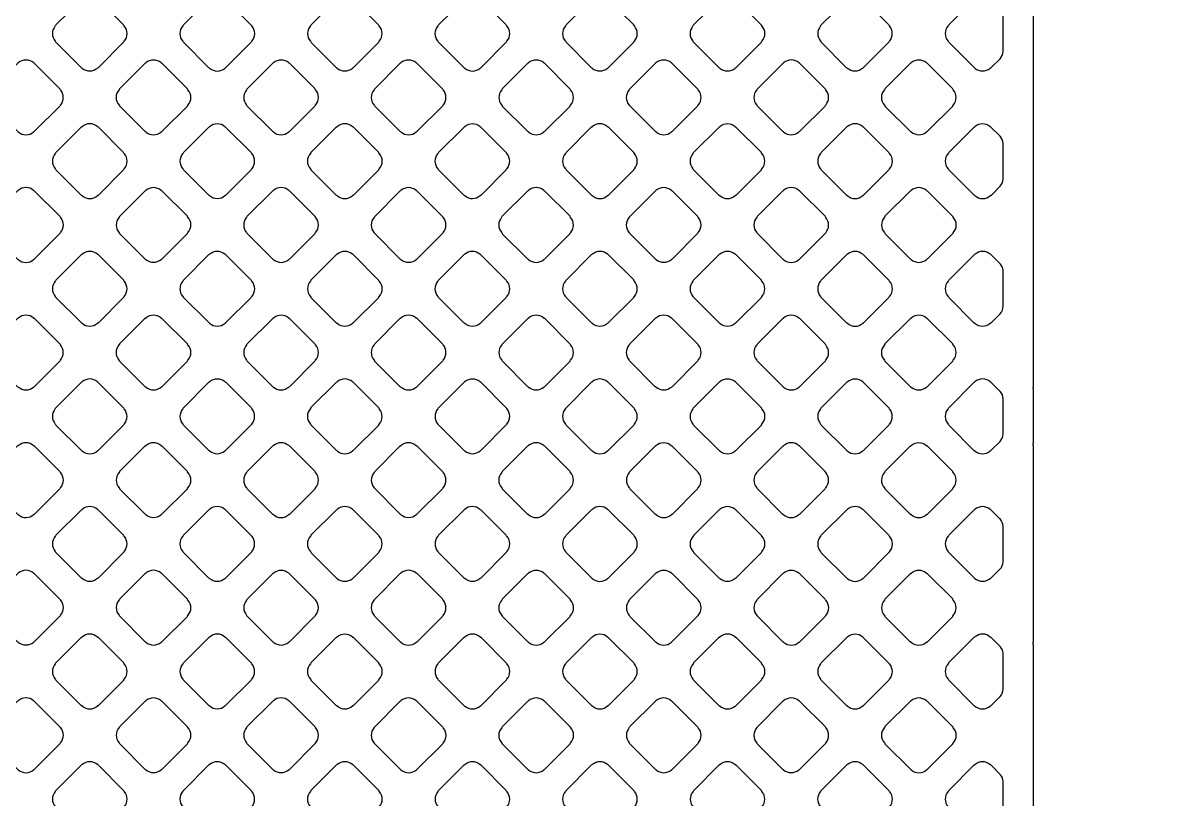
# Model space of a CAD drawing. Header units: millimetres. Extents: x 3440 to 3572, y 2 to 96.
# Drawn here: x 3539.65 to 3541.586, y 53.185 to 54.496 of the extents above; entities that cross this region are included whole.
import ezdxf

# ---------------------------------------------------------------- set-up
doc = ezdxf.new("R2010")
doc.units = ezdxf.units.MM
doc.header["$LTSCALE"] = 23.1
doc.layers.add('gbr-dxf', color=7, linetype='CONTINUOUS')
doc.layers.add('gbr-outline-dxf', color=2, linetype='CONTINUOUS')

msp = doc.modelspace()

# ---------------------------------------------------------------- linework, layer by layer
at = {"layer": 'gbr-dxf'}
for p, q in [((3541.3569, 54.5237), (3541.3569, 53.8797)), ((3541.3569, 53.8775), (3541.3569, 53.7852)), ((3541.3569, 53.782), (3541.3569, 53.4534)), ((3541.3569, 53.4534), (3541.3569, 53.4495)), ((3541.3569, 53.4456), (3541.3569, 53.0185))]:
    msp.add_line(p, q, dxfattribs=at)
at = {"layer": 'gbr-dxf', "linetype": 'Continuous'}
for points in [[(3539.7043, 54.4648, -0.096031), (3539.7053, 54.4631), (3539.748, 54.4205, -0.091416), (3539.7495, 54.4195, 0.379163), (3539.7754, 54.4196, -0.096625), (3539.7771, 54.4205), (3539.8196, 54.4631, -0.096332), (3539.8206, 54.4647, 0.37981), (3539.8206, 54.4907, -0.10047), (3539.8196, 54.4924), (3539.777, 54.535, -0.088202), (3539.7756, 54.5359, 0.379762), (3539.7496, 54.5359, -0.096225), (3539.7479, 54.5349), (3539.7053, 54.4923, -0.096527), (3539.7043, 54.4907, 0.378885)], [(3539.9198, 54.4647, -0.092348), (3539.9207, 54.4632), (3539.9633, 54.4206, -0.104311), (3539.9651, 54.4195, 0.37981), (3539.9911, 54.4195, -0.096625), (3539.9927, 54.4205), (3540.0353, 54.4631, -0.096111), (3540.0362, 54.4647, 0.379511), (3540.0363, 54.4907, -0.088014), (3540.0353, 54.4922), (3539.9925, 54.535, -0.09229), (3539.9909, 54.536, 0.379206), (3539.965, 54.5359, -0.096458), (3539.9633, 54.5349), (3539.9207, 54.4924, -0.096627), (3539.9198, 54.4907, 0.379731)], [(3540.1354, 54.4647, -0.103545), (3540.1364, 54.4629), (3540.1788, 54.4205, -0.099246), (3540.1805, 54.4195, 0.378608), (3540.2064, 54.4195, -0.095866), (3540.2081, 54.4205), (3540.2507, 54.4631, -0.096227), (3540.2517, 54.4648, 0.378952), (3540.2517, 54.4907, -0.107677), (3540.2506, 54.4926), (3540.2082, 54.535, -0.096527), (3540.2066, 54.5359, 0.37947), (3540.1806, 54.5359, -0.096458), (3540.179, 54.5349), (3540.1364, 54.4923, -0.096627), (3540.1354, 54.4907, 0.379523)], [(3540.3508, 54.4647, -0.083317), (3540.3517, 54.4633), (3540.3945, 54.4205, -0.096627), (3540.3961, 54.4195, 0.37981), (3540.4221, 54.4195, -0.096625), (3540.4238, 54.4205), (3540.4663, 54.463, -0.096111), (3540.4673, 54.4647, 0.379511), (3540.4673, 54.4906, -0.096475), (3540.4663, 54.4923), (3540.4237, 54.5349, -0.100647), (3540.4219, 54.5359, 0.379206), (3540.396, 54.5359, -0.096458), (3540.3944, 54.5349), (3540.3518, 54.4924, -0.096627), (3540.3508, 54.4907, 0.379731)], [(3540.5664, 54.4647, -0.096157), (3540.5674, 54.4631), (3540.61, 54.4204, -0.091025), (3540.6115, 54.4195, 0.379169), (3540.6375, 54.4195, -0.096625), (3540.6391, 54.4205), (3540.6817, 54.4631, -0.096332), (3540.6827, 54.4647, 0.37981), (3540.6827, 54.4907, -0.100902), (3540.6817, 54.4924), (3540.6391, 54.535, -0.088334), (3540.6376, 54.5359, 0.379731), (3540.6117, 54.5359, -0.096458), (3540.61, 54.5349), (3540.5674, 54.4923, -0.096857), (3540.5664, 54.4907, 0.379523)], [(3540.7818, 54.4647, -0.091954), (3540.7828, 54.4632), (3540.8254, 54.4206, -0.104264), (3540.8272, 54.4195, 0.379451), (3540.8531, 54.4195, -0.096117), (3540.8548, 54.4205), (3540.8974, 54.4632, -0.095796), (3540.8984, 54.4648, 0.378779), (3540.8984, 54.4907, -0.087715), (3540.8975, 54.4922), (3540.8547, 54.5351, -0.092398), (3540.8531, 54.536, 0.37947), (3540.8271, 54.536, -0.096723), (3540.8255, 54.535), (3540.7828, 54.4924, -0.096857), (3540.7818, 54.4907, 0.379731)], [(3540.9975, 54.4907, 0.379249), (3540.9975, 54.4648, -0.104392), (3540.9986, 54.463), (3541.0409, 54.4206, -0.100151), (3541.0426, 54.4196, 0.379308), (3541.0686, 54.4196, -0.09601), (3541.0702, 54.4206), (3541.1128, 54.4631, -0.095916), (3541.1137, 54.4648, 0.379422), (3541.1137, 54.4907, -0.108153), (3541.1127, 54.4926), (3541.0703, 54.5349, -0.096111), (3541.0687, 54.5359, 0.3795), (3541.0427, 54.5359, -0.096969), (3541.0411, 54.535), (3540.9985, 54.4924, -0.096509)], [(3541.2129, 54.4648, -0.096117), (3541.2139, 54.4632), (3541.2567, 54.4204, -0.091578), (3541.2582, 54.4195, 0.378934), (3541.2841, 54.4195, -0.096157), (3541.2858, 54.4205), (3541.3007, 54.4354, 0.169546), (3541.306, 54.4475), (3541.306, 54.5077, 0.174029), (3541.3007, 54.5201, -0.041202), (3541.3005, 54.5203), (3541.2859, 54.535, -0.103973), (3541.2841, 54.536, 0.379605), (3541.2581, 54.536, -0.096458), (3541.2565, 54.535), (3541.2139, 54.4924, -0.096627), (3541.213, 54.4908, 0.3795)], [(3539.5966, 54.357, -0.092029), (3539.5975, 54.3554), (3539.6403, 54.3127, -0.087645), (3539.6417, 54.3118, 0.378867), (3539.6677, 54.3118, -0.09601), (3539.6693, 54.3128), (3539.7119, 54.3554, -0.095997), (3539.7129, 54.357, 0.378309), (3539.7129, 54.3829, -0.103969), (3539.7119, 54.3847), (3539.6693, 54.4273, -0.091631), (3539.6678, 54.4282, 0.379211), (3539.6418, 54.4282, -0.096458), (3539.6402, 54.4272), (3539.5976, 54.3846, -0.096857), (3539.5966, 54.3829, 0.3795)], [(3539.812, 54.357, -0.087274), (3539.8129, 54.3555), (3539.8557, 54.3128, -0.099246), (3539.8574, 54.3118, 0.379169), (3539.8833, 54.3118, -0.096625), (3539.885, 54.3128), (3539.9275, 54.3553, -0.096111), (3539.9285, 54.357, 0.37981), (3539.9285, 54.3829, -0.092418), (3539.9275, 54.3845), (3539.8849, 54.4272, -0.096857), (3539.8832, 54.4282, 0.379731), (3539.8572, 54.4282, -0.096458), (3539.8556, 54.4272), (3539.813, 54.3846, -0.096627), (3539.812, 54.383, 0.379523)], [(3540.0276, 54.3829, 0.37947), (3540.0276, 54.3569, -0.096625), (3540.0286, 54.3553), (3540.0712, 54.3127, -0.092233), (3540.0727, 54.3118, 0.37975), (3540.0987, 54.3118, -0.096265), (3540.1003, 54.3127), (3540.143, 54.3554, -0.096092), (3540.144, 54.3571, 0.378825), (3540.144, 54.383, -0.083622), (3540.1431, 54.3844), (3540.1003, 54.4272, -0.088007), (3540.0988, 54.4282, 0.378645), (3540.0728, 54.4282, -0.09601), (3540.0712, 54.4272), (3540.0286, 54.3845, -0.096328)], [(3540.243, 54.357, -0.095506), (3540.244, 54.3553), (3540.2865, 54.3128, -0.106754), (3540.2884, 54.3117, 0.379169), (3540.3143, 54.3118, -0.095956), (3540.316, 54.3127), (3540.3586, 54.3553, -0.096111), (3540.3595, 54.357, 0.37981), (3540.3595, 54.3829, -0.100399), (3540.3585, 54.3847), (3540.316, 54.4271, -0.104691), (3540.3142, 54.4282, 0.379731), (3540.2883, 54.4282, -0.096723), (3540.2866, 54.4272), (3540.244, 54.3846, -0.096627), (3540.243, 54.3829, 0.379523)], [(3540.4587, 54.3829, 0.37947), (3540.4587, 54.357, -0.092348), (3540.4596, 54.3554), (3540.5023, 54.3127, -0.088202), (3540.5038, 54.3118, 0.379451), (3540.5297, 54.3118, -0.09601), (3540.5314, 54.3128), (3540.574, 54.3553, -0.095895), (3540.5749, 54.357, 0.378934), (3540.5749, 54.3829, -0.104464), (3540.5739, 54.3847), (3540.5314, 54.4272, -0.09269), (3540.5298, 54.4282, 0.378645), (3540.5039, 54.4282, -0.095862), (3540.5023, 54.4272), (3540.4596, 54.3846, -0.096423)], [(3540.674, 54.3829, 0.378406), (3540.674, 54.357, -0.087131), (3540.6749, 54.3555), (3540.7177, 54.3127, -0.099645), (3540.7194, 54.3117, 0.37857), (3540.7453, 54.3117, -0.09601), (3540.747, 54.3127), (3540.7896, 54.3553, -0.096227), (3540.7906, 54.357, 0.379422), (3540.7906, 54.3829, -0.09253), (3540.7896, 54.3845), (3540.7469, 54.4272, -0.096627), (3540.7453, 54.4282, 0.379471), (3540.7193, 54.4282, -0.095968), (3540.7177, 54.4272), (3540.675, 54.3845, -0.096301)], [(3540.8897, 54.3829, 0.37947), (3540.8897, 54.357, -0.099964), (3540.8907, 54.3552), (3540.9332, 54.3128, -0.096332), (3540.9348, 54.3118, 0.379451), (3540.9608, 54.3118, -0.096117), (3540.9624, 54.3128), (3541.0051, 54.3554, -0.095895), (3541.0061, 54.3571, 0.379201), (3541.006, 54.383, -0.096625), (3541.0051, 54.3847), (3540.9624, 54.4273, -0.083651), (3540.961, 54.4282, 0.379357), (3540.935, 54.4283, -0.096507), (3540.9334, 54.4273), (3540.8907, 54.3846, -0.096527)], [(3541.1052, 54.383, 0.379249), (3541.1052, 54.357, -0.096625), (3541.1062, 54.3554), (3541.1487, 54.3129, -0.107961), (3541.1505, 54.3119, 0.379308), (3541.1765, 54.3118, -0.09601), (3541.1781, 54.3128), (3541.2206, 54.3553, -0.095916), (3541.2216, 54.357, 0.379422), (3541.2216, 54.3829, -0.10047), (3541.2206, 54.3847), (3541.1781, 54.4271, -0.104311), (3541.1763, 54.4282, 0.3795), (3541.1504, 54.4282, -0.096614), (3541.1487, 54.4272), (3541.1061, 54.3846, -0.096195)], [(3539.7043, 54.2752, 0.379249), (3539.7043, 54.2493, -0.092139), (3539.7052, 54.2477), (3539.7481, 54.2049, -0.087638), (3539.7495, 54.204, 0.379423), (3539.7755, 54.204, -0.095866), (3539.7771, 54.2049), (3539.8197, 54.2476, -0.096099), (3539.8207, 54.2492, 0.378309), (3539.8207, 54.2751, -0.10407), (3539.8197, 54.2769), (3539.777, 54.3196, -0.091631), (3539.7755, 54.3205, 0.378901), (3539.7495, 54.3205, -0.096614), (3539.7479, 54.3195), (3539.7052, 54.2769, -0.096195)], [(3539.9198, 54.2751, 0.378406), (3539.9198, 54.2492, -0.087224), (3539.9207, 54.2477), (3539.9634, 54.2051, -0.099605), (3539.9651, 54.2041, 0.378841), (3539.991, 54.2041, -0.096117), (3539.9926, 54.205), (3540.0352, 54.2477, -0.095895), (3540.0362, 54.2493, 0.379201), (3540.0362, 54.2752, -0.092348), (3540.0352, 54.2768), (3539.9927, 54.3194, -0.096111), (3539.991, 54.3204, 0.379471), (3539.9651, 54.3204, -0.09601), (3539.9634, 54.3194), (3539.9208, 54.2767, -0.096099)], [(3540.1353, 54.2493, -0.10047), (3540.1363, 54.2475), (3540.1789, 54.205, -0.096332), (3540.1806, 54.204, 0.37981), (3540.2065, 54.204, -0.096625), (3540.2082, 54.205), (3540.2507, 54.2475, -0.096332), (3540.2517, 54.2491, 0.379511), (3540.2517, 54.2751, -0.096117), (3540.2507, 54.2767), (3540.2079, 54.3196, -0.083081), (3540.2065, 54.3205, 0.379206), (3540.1805, 54.3204, -0.096458), (3540.1789, 54.3195), (3540.1363, 54.2769, -0.096627), (3540.1353, 54.2752, 0.379731)], [(3540.3508, 54.2491, -0.096157), (3540.3518, 54.2475), (3540.3942, 54.2051, -0.107166), (3540.3961, 54.204, 0.379169), (3540.422, 54.2041, -0.096625), (3540.4237, 54.205), (3540.4662, 54.2476, -0.096332), (3540.4672, 54.2493, 0.37981), (3540.4672, 54.2752, -0.10047), (3540.4662, 54.277), (3540.4239, 54.3193, -0.10399), (3540.4221, 54.3204, 0.379731), (3540.3961, 54.3204, -0.096458), (3540.3944, 54.3194), (3540.3518, 54.2768, -0.096857), (3540.3508, 54.2751, 0.379523)], [(3540.5663, 54.2752, 0.378939), (3540.5664, 54.2493, -0.092029), (3540.5673, 54.2477), (3540.6102, 54.2049, -0.087648), (3540.6116, 54.204, 0.379201), (3540.6376, 54.204, -0.095956), (3540.6392, 54.205), (3540.6817, 54.2475, -0.096332), (3540.6827, 54.2491, 0.379511), (3540.6827, 54.2751, -0.104843), (3540.6817, 54.2769), (3540.6391, 54.3195, -0.09269), (3540.6375, 54.3205, 0.378884), (3540.6116, 54.3204, -0.096969), (3540.6099, 54.3195), (3540.5673, 54.2769, -0.096195)], [(3540.7818, 54.2491, -0.087248), (3540.7827, 54.2477), (3540.8254, 54.205, -0.099246), (3540.8271, 54.204, 0.379169), (3540.853, 54.204, -0.096625), (3540.8547, 54.205), (3540.8973, 54.2476, -0.096111), (3540.8983, 54.2493, 0.379308), (3540.8983, 54.2752, -0.092315), (3540.8973, 54.2768), (3540.8547, 54.3194, -0.096527), (3540.8531, 54.3204, 0.379411), (3540.8271, 54.3204, -0.096766), (3540.8255, 54.3194), (3540.7828, 54.2767, -0.096527), (3540.7818, 54.2751, 0.378789)], [(3540.9974, 54.2752, 0.37947), (3540.9974, 54.2493, -0.099964), (3540.9984, 54.2475), (3541.041, 54.205, -0.096332), (3541.0426, 54.204, 0.379451), (3541.0686, 54.204, -0.096117), (3541.0702, 54.2049), (3541.1129, 54.2476, -0.095895), (3541.1139, 54.2492, 0.379201), (3541.1139, 54.2752, -0.096625), (3541.1129, 54.2768), (3541.0701, 54.3196, -0.083651), (3541.0687, 54.3205, 0.379357), (3541.0427, 54.3206, -0.096507), (3541.0411, 54.3196), (3540.9984, 54.2769, -0.096527)], [(3541.213, 54.2752, 0.379249), (3541.213, 54.2492, -0.096625), (3541.214, 54.2476), (3541.2565, 54.2051, -0.107961), (3541.2583, 54.204, 0.37981), (3541.2843, 54.204, -0.095956), (3541.286, 54.205), (3541.3007, 54.2198, 0.166537), (3541.306, 54.2316), (3541.306, 54.2924, 0.170211), (3541.3007, 54.3045, -0.041768), (3541.3005, 54.3048), (3541.2859, 54.3193, -0.104311), (3541.2841, 54.3204, 0.3795), (3541.2582, 54.3204, -0.096614), (3541.2565, 54.3194), (3541.214, 54.2768, -0.096195)], [(3539.5964, 54.1414, -0.100399), (3539.5975, 54.1397), (3539.64, 54.0971, -0.096627), (3539.6417, 54.0961, 0.37981), (3539.6677, 54.0961, -0.096625), (3539.6693, 54.0971), (3539.712, 54.1398, -0.096111), (3539.713, 54.1415, 0.37981), (3539.713, 54.1674, -0.096458), (3539.712, 54.1691), (3539.6694, 54.2117, -0.100499), (3539.6677, 54.2127, 0.379731), (3539.6417, 54.2127, -0.096458), (3539.6401, 54.2117), (3539.5974, 54.169, -0.096857), (3539.5964, 54.1674, 0.379731)], [(3539.8121, 54.1414, -0.083163), (3539.8129, 54.14), (3539.8557, 54.0973, -0.095796), (3539.8573, 54.0963, 0.37889), (3539.8832, 54.0963, -0.096117), (3539.8849, 54.0973), (3539.9275, 54.1399, -0.095895), (3539.9284, 54.1415, 0.378934), (3539.9284, 54.1675, -0.096265), (3539.9275, 54.1691), (3539.885, 54.2116, -0.09997), (3539.8832, 54.2126, 0.379206), (3539.8573, 54.2126, -0.096458), (3539.8556, 54.2116), (3539.813, 54.169, -0.096627), (3539.8121, 54.1674, 0.3795)], [(3540.0275, 54.1415, -0.091685), (3540.0285, 54.1399), (3540.0713, 54.0971, -0.087057), (3540.0728, 54.0962, 0.379169), (3540.0987, 54.0962, -0.096625), (3540.1004, 54.0972), (3540.1431, 54.1398, -0.096111), (3540.144, 54.1415, 0.37981), (3540.144, 54.1674, -0.088014), (3540.1431, 54.1689), (3540.1003, 54.2117, -0.092233), (3540.0987, 54.2127, 0.379731), (3540.0728, 54.2127, -0.096458), (3540.0711, 54.2117), (3540.0285, 54.1691, -0.096627), (3540.0275, 54.1674, 0.379523)], [(3540.2431, 54.1673, 0.37947), (3540.2431, 54.1414, -0.092348), (3540.2441, 54.1398), (3540.2865, 54.0974, -0.10399), (3540.2883, 54.0963, 0.379423), (3540.3143, 54.0963, -0.095506), (3540.3159, 54.0973), (3540.3585, 54.1399, -0.096099), (3540.3595, 54.1415, 0.378309), (3540.3595, 54.1674, -0.087946), (3540.3586, 54.1689), (3540.3158, 54.2117, -0.091364), (3540.3142, 54.2126, 0.378661), (3540.2883, 54.2126, -0.095862), (3540.2867, 54.2116), (3540.2441, 54.169, -0.096423)], [(3540.4585, 54.1674, 0.378406), (3540.4586, 54.1415, -0.103595), (3540.4596, 54.1397), (3540.5021, 54.0972, -0.099246), (3540.5039, 54.0962, 0.379163), (3540.5298, 54.0962, -0.095956), (3540.5314, 54.0972), (3540.574, 54.1398, -0.096332), (3540.575, 54.1414, 0.379308), (3540.575, 54.1673, -0.107677), (3540.574, 54.1692), (3540.5314, 54.2117, -0.096328), (3540.5298, 54.2127, 0.379083), (3540.5039, 54.2127, -0.095862), (3540.5022, 54.2118), (3540.4595, 54.1691, -0.096197)], [(3540.6741, 54.1414, -0.083317), (3540.675, 54.14), (3540.7177, 54.0973, -0.096111), (3540.7194, 54.0963, 0.37981), (3540.7453, 54.0963, -0.095956), (3540.747, 54.0973), (3540.7895, 54.1398, -0.096332), (3540.7905, 54.1415, 0.379511), (3540.7905, 54.1674, -0.096462), (3540.7895, 54.1691), (3540.747, 54.2116, -0.100343), (3540.7453, 54.2126, 0.379206), (3540.7193, 54.2126, -0.096458), (3540.7177, 54.2116), (3540.6751, 54.169, -0.096627), (3540.6741, 54.1674, 0.379731)], [(3540.8896, 54.1415, -0.096265), (3540.8906, 54.1398), (3540.9333, 54.0971, -0.091683), (3540.9349, 54.0961, 0.378608), (3540.9608, 54.0961, -0.095866), (3540.9624, 54.0971), (3541.0051, 54.1398, -0.096227), (3541.006, 54.1414, 0.378952), (3541.0061, 54.1673, -0.100076), (3541.0051, 54.1691), (3540.9623, 54.2118, -0.088435), (3540.9608, 54.2127, 0.37947), (3540.9349, 54.2127, -0.096458), (3540.9332, 54.2117), (3540.8906, 54.1691, -0.096627), (3540.8896, 54.1674, 0.379523)], [(3541.1052, 54.1415, -0.103999), (3541.1063, 54.1397), (3541.1488, 54.0972, -0.099849), (3541.1505, 54.0962, 0.37889), (3541.1764, 54.0962, -0.096117), (3541.1781, 54.0971), (3541.2208, 54.1398, -0.095895), (3541.2217, 54.1414, 0.379201), (3541.2217, 54.1674, -0.092348), (3541.2208, 54.169), (3541.1781, 54.2117, -0.096111), (3541.1764, 54.2126, 0.379731), (3541.1504, 54.2126, -0.096458), (3541.1488, 54.2117), (3541.1062, 54.1691, -0.096627), (3541.1053, 54.1674, 0.3795)], [(3539.7043, 54.0596, 0.379249), (3539.7043, 54.0336, -0.104293), (3539.7053, 54.0318), (3539.7477, 53.9895, -0.100824), (3539.7494, 53.9885, 0.37981), (3539.7754, 53.9885, -0.096625), (3539.777, 53.9894), (3539.8196, 54.0321, -0.096111), (3539.8206, 54.0337, 0.379308), (3539.8206, 54.0596, -0.108121), (3539.8196, 54.0615), (3539.7772, 54.1039, -0.096527), (3539.7755, 54.1049, 0.379112), (3539.7496, 54.1049, -0.096259), (3539.748, 54.1039), (3539.7052, 54.0612, -0.096539)], [(3539.9197, 54.0596, 0.379249), (3539.9198, 54.0337, -0.083317), (3539.9206, 54.0323), (3539.9635, 53.9895, -0.096627), (3539.9651, 53.9885, 0.379423), (3539.9911, 53.9885, -0.095866), (3539.9927, 53.9895), (3540.0353, 54.0321, -0.096099), (3540.0363, 54.0337, 0.378309), (3540.0363, 54.0596, -0.096528), (3540.0353, 54.0613), (3539.9926, 54.1039, -0.099605), (3539.9909, 54.1049, 0.378901), (3539.965, 54.1049, -0.096614), (3539.9633, 54.1039), (3539.9207, 54.0613, -0.096195)], [(3540.1354, 54.0596, 0.37915), (3540.1354, 54.0337, -0.096119), (3540.1363, 54.032), (3540.179, 53.9894, -0.091025), (3540.1805, 53.9885, 0.379163), (3540.2065, 53.9885, -0.095956), (3540.2081, 53.9895), (3540.2507, 54.0321, -0.096332), (3540.2517, 54.0337, 0.37981), (3540.2517, 54.0597, -0.100902), (3540.2506, 54.0614), (3540.2081, 54.104, -0.088334), (3540.2066, 54.1049, 0.3795), (3540.1806, 54.1049, -0.096259), (3540.179, 54.1039), (3540.1363, 54.0613, -0.095895)], [(3540.3508, 54.0337, -0.091954), (3540.3517, 54.0321), (3540.3943, 53.9895, -0.104264), (3540.3961, 53.9885, 0.37981), (3540.4221, 53.9885, -0.096625), (3540.4238, 53.9895), (3540.4663, 54.032, -0.096111), (3540.4673, 54.0337, 0.379511), (3540.4673, 54.0596, -0.08785), (3540.4664, 54.0611), (3540.4235, 54.1039, -0.092016), (3540.4219, 54.1049, 0.379206), (3540.396, 54.1049, -0.096723), (3540.3944, 54.1039), (3540.3518, 54.0613, -0.096857), (3540.3508, 54.0597, 0.379731)], [(3540.5664, 54.0337, -0.103696), (3540.5674, 54.0319), (3540.6098, 53.9895, -0.099246), (3540.6115, 53.9885, 0.379163), (3540.6375, 53.9885, -0.095956), (3540.6391, 53.9895), (3540.6817, 54.0321, -0.096332), (3540.6827, 54.0337, 0.37981), (3540.6827, 54.0597, -0.108153), (3540.6816, 54.0615), (3540.6393, 54.1039, -0.096111), (3540.6376, 54.1049, 0.379762), (3540.6117, 54.1049, -0.096225), (3540.61, 54.1039), (3540.5674, 54.0613, -0.096527), (3540.5664, 54.0596, 0.378885)], [(3540.7818, 54.0596, 0.379249), (3540.7818, 54.0337, -0.083317), (3540.7827, 54.0323), (3540.8255, 53.9895, -0.096111), (3540.8272, 53.9885, 0.37975), (3540.8531, 53.9885, -0.096265), (3540.8548, 53.9895), (3540.8973, 54.032, -0.096092), (3540.8983, 54.0337, 0.378825), (3540.8983, 54.0596, -0.096507), (3540.8973, 54.0612), (3540.8547, 54.1039, -0.100343), (3540.853, 54.1049, 0.378884), (3540.827, 54.1049, -0.096614), (3540.8254, 54.1039), (3540.7828, 54.0613, -0.096195)], [(3540.9974, 54.0337, -0.095862), (3540.9984, 54.032), (3541.0411, 53.9893, -0.091794), (3541.0427, 53.9883, 0.37857), (3541.0686, 53.9883, -0.09601), (3541.0702, 53.9893), (3541.1129, 54.0319, -0.096328), (3541.1139, 54.0336, 0.378952), (3541.1139, 54.0595, -0.099971), (3541.1129, 54.0612), (3541.0701, 54.104, -0.087865), (3541.0686, 54.1049, 0.379411), (3541.0427, 54.1049, -0.096723), (3541.041, 54.1039), (3540.9984, 54.0612, -0.096527), (3540.9974, 54.0596, 0.378885)], [(3541.213, 54.0336, -0.096259), (3541.214, 54.032), (3541.2566, 53.9894, -0.092187), (3541.2582, 53.9884, 0.379201), (3541.2841, 53.9884, -0.095956), (3541.2858, 53.9894), (3541.3007, 54.0043, 0.181507), (3541.306, 54.0173), (3541.306, 54.0773, 0.147166), (3541.3017, 54.088), (3541.2858, 54.1039, -0.088202), (3541.2843, 54.1049, 0.379731), (3541.2583, 54.1049, -0.096458), (3541.2567, 54.1039), (3541.214, 54.0612, -0.096857), (3541.213, 54.0596, 0.3795)], [(3539.5966, 53.9259, -0.100082), (3539.5976, 53.9242), (3539.6401, 53.8817, -0.095796), (3539.6417, 53.8807, 0.37889), (3539.6677, 53.8807, -0.096117), (3539.6693, 53.8817), (3539.7118, 53.9243, -0.095895), (3539.7128, 53.9259, 0.379201), (3539.7128, 53.9518, -0.096625), (3539.7118, 53.9535), (3539.6691, 53.9962, -0.083651), (3539.6677, 53.9971, 0.379731), (3539.6418, 53.9971, -0.096458), (3539.6401, 53.9961), (3539.5976, 53.9535, -0.096627), (3539.5966, 53.9519, 0.3795)], [(3539.8119, 53.9259, -0.096259), (3539.8129, 53.9242), (3539.8554, 53.8817, -0.107923), (3539.8573, 53.8807, 0.379201), (3539.8832, 53.8807, -0.096625), (3539.8849, 53.8817), (3539.9275, 53.9243, -0.096111), (3539.9285, 53.9259, 0.37981), (3539.9285, 53.9519, -0.100399), (3539.9275, 53.9536), (3539.885, 53.9961, -0.10442), (3539.8832, 53.9971, 0.379357), (3539.8573, 53.9972, -0.096507), (3539.8556, 53.9962), (3539.8129, 53.9535, -0.096527), (3539.8119, 53.9518, 0.379112)], [(3540.0276, 53.9259, -0.087784), (3540.0285, 53.9244), (3540.0713, 53.8816, -0.083651), (3540.0727, 53.8807, 0.37981), (3540.0987, 53.8807, -0.095956), (3540.1003, 53.8817), (3540.143, 53.9244, -0.096332), (3540.144, 53.926, 0.379511), (3540.144, 53.952, -0.092052), (3540.143, 53.9535), (3540.1004, 53.9961, -0.095759), (3540.0988, 53.9971, 0.379206), (3540.0728, 53.9971, -0.096458), (3540.0712, 53.9961), (3540.0286, 53.9535, -0.096627), (3540.0276, 53.9519, 0.379731)], [(3540.243, 53.9259, -0.087274), (3540.2439, 53.9245), (3540.2867, 53.8817, -0.099246), (3540.2884, 53.8807, 0.379169), (3540.3143, 53.8807, -0.096625), (3540.316, 53.8817), (3540.3586, 53.9243, -0.096111), (3540.3595, 53.9259, 0.37981), (3540.3595, 53.9519, -0.09253), (3540.3586, 53.9535), (3540.3159, 53.9962, -0.096627), (3540.3142, 53.9971, 0.379731), (3540.2883, 53.9971, -0.096723), (3540.2866, 53.9962), (3540.244, 53.9535, -0.096627), (3540.243, 53.9519, 0.379523)], [(3540.4587, 53.9259, -0.100082), (3540.4597, 53.9242), (3540.5022, 53.8817, -0.095796), (3540.5038, 53.8807, 0.37889), (3540.5297, 53.8807, -0.096117), (3540.5314, 53.8817), (3540.574, 53.9243, -0.095895), (3540.5749, 53.9259, 0.378934), (3540.5749, 53.9519, -0.096265), (3540.5739, 53.9535), (3540.5312, 53.9962, -0.083081), (3540.5298, 53.9971, 0.379206), (3540.5039, 53.9971, -0.096458), (3540.5022, 53.9961), (3540.4597, 53.9535, -0.096627), (3540.4587, 53.9519, 0.3795)], [(3540.674, 53.9259, -0.095527), (3540.675, 53.9243), (3540.7176, 53.8817, -0.107104), (3540.7194, 53.8807, 0.378847), (3540.7453, 53.8807, -0.096117), (3540.747, 53.8817), (3540.7896, 53.9243, -0.095895), (3540.7906, 53.926, 0.379201), (3540.7906, 53.9519, -0.10047), (3540.7896, 53.9536), (3540.7471, 53.9961, -0.10399), (3540.7453, 53.9971, 0.379762), (3540.7193, 53.9971, -0.096225), (3540.7177, 53.9962), (3540.675, 53.9535, -0.096527), (3540.674, 53.9519, 0.378789)], [(3540.8897, 53.9259, -0.092348), (3540.8907, 53.9244), (3540.9335, 53.8816, -0.088202), (3540.935, 53.8806, 0.37981), (3540.9609, 53.8806, -0.095956), (3540.9626, 53.8816), (3541.0051, 53.9241, -0.096332), (3541.006, 53.9258, 0.379511), (3541.0061, 53.9517, -0.104473), (3541.005, 53.9535), (3540.9624, 53.9962, -0.091848), (3540.9608, 53.9971, 0.379206), (3540.9349, 53.9971, -0.096458), (3540.9332, 53.9961), (3540.8907, 53.9535, -0.096627), (3540.8897, 53.9519, 0.379731)], [(3541.1052, 53.9258, -0.087191), (3541.1061, 53.9243), (3541.1487, 53.8817, -0.099645), (3541.1504, 53.8807, 0.379169), (3541.1764, 53.8807, -0.095956), (3541.178, 53.8817), (3541.2206, 53.9243, -0.096332), (3541.2216, 53.9259, 0.379308), (3541.2216, 53.9519, -0.092052), (3541.2207, 53.9534), (3541.1781, 53.996, -0.096527), (3541.1764, 53.997, 0.379411), (3541.1505, 53.997, -0.096766), (3541.1488, 53.996), (3541.1061, 53.9534, -0.096527), (3541.1052, 53.9517, 0.378789)], [(3539.7043, 53.8182, -0.100285), (3539.7053, 53.8165), (3539.7479, 53.7739, -0.096627), (3539.7495, 53.7729, 0.37981), (3539.7755, 53.7729, -0.096625), (3539.7771, 53.7739), (3539.8196, 53.8164, -0.096111), (3539.8206, 53.8181, 0.37981), (3539.8206, 53.844, -0.096608), (3539.8196, 53.8457), (3539.7768, 53.8885, -0.083651), (3539.7754, 53.8894, 0.379731), (3539.7495, 53.8894, -0.096458), (3539.7478, 53.8884), (3539.7053, 53.8458, -0.096627), (3539.7043, 53.8442, 0.379731)], [(3539.9198, 53.8181, -0.096625), (3539.9207, 53.8164), (3539.9631, 53.774, -0.107961), (3539.965, 53.773, 0.37981), (3539.9909, 53.773, -0.095956), (3539.9926, 53.774), (3540.0352, 53.8166, -0.096332), (3540.0362, 53.8182, 0.37981), (3540.0362, 53.8442, -0.10047), (3540.0352, 53.8459), (3539.9928, 53.8883, -0.10399), (3539.991, 53.8893, 0.379731), (3539.9651, 53.8893, -0.096458), (3539.9634, 53.8883), (3539.9207, 53.8457, -0.096627), (3539.9198, 53.844, 0.379731)], [(3540.1353, 53.8182, -0.092029), (3540.1363, 53.8167), (3540.1791, 53.7738, -0.087645), (3540.1806, 53.7729, 0.378867), (3540.2065, 53.7729, -0.09601), (3540.2082, 53.7739), (3540.2508, 53.8165, -0.095997), (3540.2517, 53.8181, 0.378309), (3540.2517, 53.844, -0.103969), (3540.2507, 53.8458), (3540.208, 53.8885, -0.091631), (3540.2065, 53.8894, 0.379211), (3540.1805, 53.8894, -0.096458), (3540.1789, 53.8884), (3540.1363, 53.8459, -0.096857), (3540.1353, 53.8442, 0.3795)], [(3540.3508, 53.844, 0.378406), (3540.3508, 53.8181, -0.087852), (3540.3517, 53.8166), (3540.3944, 53.774, -0.099645), (3540.3961, 53.773, 0.379163), (3540.422, 53.773, -0.096625), (3540.4237, 53.774), (3540.4662, 53.8166, -0.096111), (3540.4672, 53.8182, 0.379308), (3540.4672, 53.8442, -0.092315), (3540.4663, 53.8457), (3540.4237, 53.8884, -0.096527), (3540.422, 53.8893, 0.379083), (3540.3961, 53.8893, -0.09601), (3540.3945, 53.8884), (3540.3518, 53.8457, -0.096099)], [(3540.5664, 53.8182, -0.100082), (3540.5674, 53.8165), (3540.61, 53.7739, -0.095796), (3540.6116, 53.7729, 0.37889), (3540.6376, 53.7729, -0.096117), (3540.6392, 53.7739), (3540.6818, 53.8165, -0.095895), (3540.6827, 53.8181, 0.378934), (3540.6827, 53.844, -0.096265), (3540.6818, 53.8457), (3540.6389, 53.8885, -0.083081), (3540.6375, 53.8894, 0.379206), (3540.6116, 53.8894, -0.096458), (3540.6099, 53.8884), (3540.5674, 53.8458, -0.096627), (3540.5664, 53.8442, 0.3795)], [(3540.7818, 53.844, 0.378406), (3540.7818, 53.8181, -0.09601), (3540.7828, 53.8165), (3540.8254, 53.7739, -0.107649), (3540.8272, 53.7729, 0.378841), (3540.8532, 53.7729, -0.096117), (3540.8548, 53.7738), (3540.8974, 53.8165, -0.095895), (3540.8984, 53.8181, 0.379201), (3540.8984, 53.8441, -0.10047), (3540.8974, 53.8458), (3540.8549, 53.8883, -0.10399), (3540.8531, 53.8893, 0.379471), (3540.8271, 53.8893, -0.09601), (3540.8255, 53.8884), (3540.7828, 53.8456, -0.096099)], [(3540.9975, 53.8181, -0.092139), (3540.9985, 53.8165), (3541.0412, 53.7739, -0.087638), (3541.0426, 53.7729, 0.37981), (3541.0686, 53.7729, -0.096625), (3541.0703, 53.7739), (3541.1128, 53.8164, -0.096111), (3541.1137, 53.8181, 0.379511), (3541.1137, 53.844, -0.104464), (3541.1127, 53.8458), (3541.0702, 53.8883, -0.09229), (3541.0686, 53.8893, 0.379206), (3541.0427, 53.8892, -0.096458), (3541.0411, 53.8883), (3540.9985, 53.8457, -0.096627), (3540.9975, 53.8441, 0.379731)], [(3541.2129, 53.8181, -0.095883), (3541.2139, 53.8165), (3541.2566, 53.7737, -0.091794), (3541.2582, 53.7728, 0.378907), (3541.2841, 53.7728, -0.096117), (3541.2858, 53.7738), (3541.3007, 53.7887, 0.174119), (3541.306, 53.8011), (3541.306, 53.8604, 0.181449), (3541.3007, 53.8734, -0.041768), (3541.3004, 53.8737), (3541.2857, 53.8884, -0.088202), (3541.2842, 53.8894, 0.379762), (3541.2582, 53.8894, -0.096225), (3541.2566, 53.8884), (3541.2139, 53.8457, -0.096527), (3541.2129, 53.8441, 0.378789)], [(3539.5965, 53.7105, -0.091685), (3539.5975, 53.7089), (3539.6403, 53.666, -0.087057), (3539.6418, 53.6651, 0.379169), (3539.6677, 53.6652, -0.096625), (3539.6694, 53.6661), (3539.712, 53.7088, -0.096111), (3539.713, 53.7104, 0.37981), (3539.713, 53.7364, -0.088014), (3539.7121, 53.7379), (3539.6693, 53.7807, -0.092623), (3539.6677, 53.7816, 0.379731), (3539.6417, 53.7816, -0.096458), (3539.6401, 53.7807), (3539.5975, 53.7381, -0.096627), (3539.5965, 53.7364, 0.379523)], [(3539.8121, 53.7104, -0.092348), (3539.813, 53.7088), (3539.8555, 53.6663, -0.10399), (3539.8573, 53.6653, 0.37981), (3539.8832, 53.6653, -0.095956), (3539.8849, 53.6663), (3539.9274, 53.7088, -0.096332), (3539.9284, 53.7104, 0.37981), (3539.9284, 53.7364, -0.087784), (3539.9274, 53.7379), (3539.8848, 53.7805, -0.092233), (3539.8832, 53.7815, 0.379731), (3539.8572, 53.7815, -0.096458), (3539.8556, 53.7805), (3539.813, 53.738, -0.096627), (3539.8121, 53.7363, 0.379731)], [(3540.0275, 53.7363, 0.379249), (3540.0275, 53.7104, -0.10047), (3540.0285, 53.7087), (3540.0711, 53.6661, -0.096111), (3540.0727, 53.6651, 0.37981), (3540.0987, 53.6651, -0.095956), (3540.1003, 53.6661), (3540.1431, 53.7088, -0.096332), (3540.144, 53.7104, 0.379308), (3540.1441, 53.7364, -0.095968), (3540.1431, 53.738), (3540.1005, 53.7807, -0.100093), (3540.0987, 53.7817, 0.379112), (3540.0728, 53.7817, -0.096614), (3540.0711, 53.7807), (3540.0284, 53.738, -0.096195)], [(3540.2431, 53.7363, 0.379249), (3540.2431, 53.7104, -0.083317), (3540.244, 53.709), (3540.2867, 53.6663, -0.096111), (3540.2883, 53.6653, 0.379423), (3540.3143, 53.6653, -0.095506), (3540.3159, 53.6662), (3540.3585, 53.7088, -0.095997), (3540.3595, 53.7105, 0.378309), (3540.3595, 53.7364, -0.095883), (3540.3585, 53.738), (3540.316, 53.7806, -0.099246), (3540.3142, 53.7816, 0.378901), (3540.2883, 53.7815, -0.096614), (3540.2867, 53.7806), (3540.2441, 53.7379, -0.096195)], [(3540.4586, 53.7105, -0.096265), (3540.4595, 53.7088), (3540.5023, 53.6661, -0.091683), (3540.5039, 53.6651, 0.378608), (3540.5298, 53.6651, -0.095866), (3540.5314, 53.6661), (3540.574, 53.7087, -0.096227), (3540.575, 53.7104, 0.378952), (3540.575, 53.7363, -0.100076), (3540.574, 53.738), (3540.5313, 53.7808, -0.088435), (3540.5298, 53.7817, 0.37947), (3540.5038, 53.7817, -0.096458), (3540.5022, 53.7807), (3540.4596, 53.7381, -0.096627), (3540.4586, 53.7364, 0.379523)], [(3540.6742, 53.7364, 0.378939), (3540.6742, 53.7104, -0.103999), (3540.6752, 53.7087), (3540.7178, 53.6661, -0.100073), (3540.7195, 53.6651, 0.37889), (3540.7454, 53.6651, -0.096259), (3540.7471, 53.6661), (3540.7896, 53.7087, -0.095895), (3540.7906, 53.7103, 0.379058), (3540.7906, 53.7362, -0.092315), (3540.7896, 53.7378), (3540.7469, 53.7806, -0.0953), (3540.7452, 53.7815, 0.378901), (3540.7193, 53.7815, -0.096614), (3540.7177, 53.7805), (3540.6752, 53.738, -0.096539)], [(3540.8897, 53.7103, -0.103545), (3540.8907, 53.7085), (3540.9332, 53.6661, -0.099246), (3540.9349, 53.6651, 0.379169), (3540.9608, 53.6651, -0.096625), (3540.9625, 53.6661), (3541.0051, 53.7087, -0.096111), (3541.006, 53.7104, 0.37981), (3541.006, 53.7363, -0.108195), (3541.005, 53.7382), (3540.9626, 53.7806, -0.096423), (3540.961, 53.7815, 0.379731), (3540.935, 53.7815, -0.096458), (3540.9334, 53.7806), (3540.8907, 53.7379, -0.096627), (3540.8897, 53.7363, 0.379523)], [(3541.1052, 53.7104, -0.096117), (3541.1062, 53.7088), (3541.149, 53.6661, -0.091578), (3541.1505, 53.6651, 0.37889), (3541.1764, 53.6651, -0.09601), (3541.1781, 53.6661), (3541.2206, 53.7086, -0.095895), (3541.2216, 53.7103, 0.378934), (3541.2216, 53.7362, -0.100266), (3541.2206, 53.7379), (3541.1781, 53.7805, -0.103849), (3541.1763, 53.7815, 0.379206), (3541.1503, 53.7815, -0.096458), (3541.1487, 53.7805), (3541.1062, 53.7381, -0.096627), (3541.1053, 53.7364, 0.3795)], [(3539.7043, 53.6286, 0.378406), (3539.7043, 53.6027, -0.09601), (3539.7053, 53.6011), (3539.748, 53.5584, -0.091683), (3539.7495, 53.5575, 0.37857), (3539.7754, 53.5575, -0.095866), (3539.7771, 53.5584), (3539.8197, 53.601, -0.095585), (3539.8206, 53.6027, 0.379422), (3539.8206, 53.6286, -0.10047), (3539.8196, 53.6304), (3539.777, 53.6729, -0.088202), (3539.7756, 53.6738, 0.379471), (3539.7496, 53.6739, -0.09601), (3539.748, 53.6729), (3539.7053, 53.6302, -0.096099)], [(3539.9197, 53.6027, -0.092029), (3539.9207, 53.6011), (3539.9633, 53.5585, -0.103923), (3539.9651, 53.5574, 0.378747), (3539.991, 53.5574, -0.09601), (3539.9927, 53.5584), (3540.0352, 53.601, -0.096227), (3540.0362, 53.6026, 0.379422), (3540.0362, 53.6286, -0.088014), (3540.0353, 53.63), (3539.9925, 53.6728, -0.092289), (3539.9909, 53.6738, 0.379731), (3539.9649, 53.6738, -0.096723), (3539.9633, 53.6728), (3539.9207, 53.6303, -0.096857), (3539.9198, 53.6286, 0.3795)], [(3540.1353, 53.6026, -0.104392), (3540.1364, 53.6008), (3540.1787, 53.5584, -0.100151), (3540.1804, 53.5574, 0.37981), (3540.2064, 53.5574, -0.095956), (3540.2081, 53.5584), (3540.2507, 53.601, -0.096332), (3540.2517, 53.6027, 0.37981), (3540.2517, 53.6286, -0.108153), (3540.2506, 53.6305), (3540.2082, 53.6729, -0.096111), (3540.2066, 53.6738, 0.379731), (3540.1806, 53.6738, -0.096458), (3540.179, 53.6729), (3540.1363, 53.6302, -0.096627), (3540.1353, 53.6286, 0.379731)], [(3540.3508, 53.6286, 0.379249), (3540.3508, 53.6027, -0.083317), (3540.3517, 53.6013), (3540.3945, 53.5584, -0.096111), (3540.3961, 53.5575, 0.37975), (3540.4221, 53.5575, -0.096265), (3540.4237, 53.5584), (3540.4663, 53.601, -0.096092), (3540.4673, 53.6026, 0.378825), (3540.4673, 53.6286, -0.09601), (3540.4663, 53.6302), (3540.4237, 53.6729, -0.09997), (3540.4219, 53.6739, 0.378884), (3540.396, 53.6738, -0.096614), (3540.3944, 53.6729), (3540.3518, 53.6303, -0.096195)], [(3540.5664, 53.6026, -0.096265), (3540.5674, 53.601), (3540.6101, 53.5582, -0.091683), (3540.6117, 53.5573, 0.378608), (3540.6376, 53.5573, -0.095866), (3540.6392, 53.5583), (3540.6819, 53.6009, -0.096328), (3540.6828, 53.6026, 0.378952), (3540.6828, 53.6285, -0.099971), (3540.6818, 53.6302), (3540.6391, 53.6729, -0.088207), (3540.6376, 53.6739, 0.37947), (3540.6117, 53.6738, -0.096458), (3540.61, 53.6729), (3540.5674, 53.6302, -0.096627), (3540.5664, 53.6286, 0.379523)], [(3540.7819, 53.6285, 0.378939), (3540.7819, 53.6026, -0.092029), (3540.7829, 53.601), (3540.8254, 53.5585, -0.104101), (3540.8272, 53.5574, 0.379201), (3540.8531, 53.5575, -0.095956), (3540.8548, 53.5584), (3540.8973, 53.601, -0.096332), (3540.8983, 53.6026, 0.379511), (3540.8983, 53.6286, -0.087916), (3540.8974, 53.63), (3540.8547, 53.6728, -0.09229), (3540.8531, 53.6737, 0.378884), (3540.8272, 53.6737, -0.096614), (3540.8255, 53.6727), (3540.7829, 53.6301, -0.096195)], [(3540.9974, 53.6285, 0.378406), (3540.9974, 53.6026, -0.103969), (3540.9984, 53.6008), (3541.041, 53.5583, -0.099645), (3541.0427, 53.5573, 0.379163), (3541.0686, 53.5573, -0.096625), (3541.0703, 53.5583), (3541.1129, 53.6009, -0.096111), (3541.1139, 53.6025, 0.379308), (3541.1139, 53.6285, -0.108121), (3541.1128, 53.6304), (3541.0703, 53.6729, -0.096527), (3541.0686, 53.6739, 0.379083), (3541.0427, 53.6739, -0.09601), (3541.0411, 53.6729), (3540.9984, 53.6302, -0.096099)], [(3541.2131, 53.6286, 0.378939), (3541.2131, 53.6026, -0.096259), (3541.214, 53.601), (3541.2567, 53.5584, -0.092187), (3541.2582, 53.5574, 0.378934), (3541.2841, 53.5574, -0.095612), (3541.2858, 53.5584), (3541.3008, 53.5734, 0.169288), (3541.306, 53.5854), (3541.306, 53.6453, 0.174224), (3541.3007, 53.6578, -0.041252), (3541.3005, 53.658), (3541.2859, 53.6726, -0.104101), (3541.2841, 53.6737, 0.378884), (3541.2582, 53.6737, -0.096614), (3541.2565, 53.6727), (3541.214, 53.6302, -0.096195)], [(3539.5966, 53.4949, -0.087284), (3539.5975, 53.4934), (3539.6401, 53.4507, -0.095602), (3539.6418, 53.4498, 0.378906), (3539.6677, 53.4498, -0.095506), (3539.6693, 53.4507), (3539.712, 53.4934, -0.095895), (3539.713, 53.495, 0.37902), (3539.713, 53.5209, -0.09185), (3539.712, 53.5225), (3539.6694, 53.5651, -0.095759), (3539.6677, 53.5661, 0.379206), (3539.6418, 53.5661, -0.096458), (3539.6402, 53.5651), (3539.5976, 53.5225, -0.096627), (3539.5966, 53.5208, 0.379471)], [(3539.8121, 53.495, -0.100266), (3539.8131, 53.4933), (3539.8557, 53.4506, -0.095109), (3539.8573, 53.4497, 0.378984), (3539.8833, 53.4497, -0.096011), (3539.8849, 53.4506), (3539.9275, 53.4932, -0.096332), (3539.9285, 53.4949, 0.379308), (3539.9285, 53.5208, -0.095968), (3539.9275, 53.5225), (3539.8849, 53.5651, -0.100093), (3539.8832, 53.5661, 0.37947), (3539.8572, 53.5661, -0.096723), (3539.8556, 53.5651), (3539.8131, 53.5226, -0.096857), (3539.8121, 53.5209, 0.3795)], [(3540.0276, 53.4949, -0.087225), (3540.0285, 53.4934), (3540.0713, 53.4506, -0.0873), (3540.0728, 53.4497, 0.378906), (3540.0987, 53.4497, -0.095778), (3540.1003, 53.4507), (3540.143, 53.4933, -0.095602), (3540.1439, 53.4949, 0.379299), (3540.1439, 53.5209, -0.083792), (3540.143, 53.5223), (3540.1002, 53.5651, -0.088207), (3540.0987, 53.566, 0.3795), (3540.0728, 53.566, -0.096614), (3540.0711, 53.565), (3540.0286, 53.5225, -0.096539), (3540.0276, 53.5208, 0.378467)], [(3540.243, 53.4949, -0.099643), (3540.244, 53.4932), (3540.2868, 53.4505, -0.086956), (3540.2883, 53.4496, 0.378943), (3540.3142, 53.4496, -0.095866), (3540.3158, 53.4505), (3540.3585, 53.4932, -0.096332), (3540.3595, 53.4949, 0.37981), (3540.3595, 53.5208, -0.104392), (3540.3585, 53.5226), (3540.3161, 53.565, -0.107961), (3540.3142, 53.5661, 0.379731), (3540.2882, 53.5661, -0.096458), (3540.2866, 53.5651), (3540.244, 53.5225, -0.096627), (3540.2431, 53.5209, 0.379471)], [(3540.4586, 53.4949, -0.087284), (3540.4595, 53.4934), (3540.5023, 53.4506, -0.095602), (3540.504, 53.4496, 0.378906), (3540.5299, 53.4496, -0.095506), (3540.5315, 53.4506), (3540.5741, 53.4932, -0.095895), (3540.5751, 53.4948, 0.378794), (3540.5751, 53.5208, -0.091376), (3540.5742, 53.5223), (3540.5314, 53.5651, -0.0953), (3540.5298, 53.5661, 0.379211), (3540.5038, 53.566, -0.096458), (3540.5022, 53.5651), (3540.4596, 53.5225, -0.096627), (3540.4586, 53.5208, 0.379471)], [(3540.6742, 53.4948, -0.099754), (3540.6752, 53.4931), (3540.7178, 53.4506, -0.094807), (3540.7194, 53.4496, 0.378814), (3540.7453, 53.4496, -0.095612), (3540.7469, 53.4506), (3540.7896, 53.4933, -0.095602), (3540.7906, 53.4949, 0.378829), (3540.7906, 53.5208, -0.09601), (3540.7896, 53.5224), (3540.7471, 53.565, -0.100093), (3540.7454, 53.566, 0.379411), (3540.7194, 53.566, -0.096723), (3540.7178, 53.565), (3540.6752, 53.5224, -0.096527), (3540.6742, 53.5208, 0.378885)], [(3540.8897, 53.5208, 0.37891), (3540.8897, 53.4949, -0.087284), (3540.8906, 53.4934), (3540.9335, 53.4505, -0.086956), (3540.935, 53.4496, 0.378906), (3540.9609, 53.4496, -0.095506), (3540.9625, 53.4505), (3541.0052, 53.4932, -0.095798), (3541.0062, 53.4948, 0.378357), (3541.0062, 53.5207, -0.083065), (3541.0053, 53.5221), (3540.9623, 53.5651, -0.08661), (3540.9608, 53.566, 0.378901), (3540.9349, 53.566, -0.096614), (3540.9332, 53.565), (3540.8906, 53.5225, -0.096539)], [(3541.1053, 53.4948, -0.099864), (3541.1062, 53.4931), (3541.1489, 53.4505, -0.087302), (3541.1504, 53.4496, 0.378681), (3541.1763, 53.4496, -0.095866), (3541.1779, 53.4505), (3541.2206, 53.4932, -0.095991), (3541.2216, 53.4949, 0.378957), (3541.2216, 53.5208, -0.103956), (3541.2206, 53.5226), (3541.1783, 53.5649, -0.107982), (3541.1764, 53.566, 0.37947), (3541.1504, 53.5659, -0.096723), (3541.1488, 53.565), (3541.1062, 53.5224, -0.096332), (3541.1053, 53.5208, 0.379415)], [(3539.7043, 53.4132, 0.379293), (3539.7043, 53.3872, -0.09572), (3539.7053, 53.3856), (3539.748, 53.3429, -0.092406), (3539.7496, 53.3419, 0.379672), (3539.7755, 53.3419, -0.095612), (3539.7771, 53.3429), (3539.8198, 53.3855, -0.095367), (3539.8207, 53.3871, 0.378984), (3539.8207, 53.4131, -0.091663), (3539.8198, 53.4146), (3539.777, 53.4574, -0.095585), (3539.7754, 53.4583, 0.379465), (3539.7494, 53.4583, -0.096458), (3539.7478, 53.4573), (3539.7053, 53.4148, -0.095796)], [(3539.9198, 53.3871, -0.087274), (3539.9207, 53.3856), (3539.9634, 53.343, -0.099744), (3539.9651, 53.342, 0.379032), (3539.991, 53.342, -0.096117), (3539.9926, 53.343), (3540.0352, 53.3856, -0.095916), (3540.0362, 53.3872, 0.379731), (3540.0362, 53.4132, -0.091685), (3540.0352, 53.4147), (3539.9926, 53.4574, -0.091578), (3539.991, 53.4583, 0.378954), (3539.9651, 53.4583, -0.09601), (3539.9635, 53.4573), (3539.9208, 53.4147, -0.098737), (3539.9198, 53.413, 0.379672)], [(3540.1353, 53.3872, -0.087748), (3540.1362, 53.3857), (3540.1791, 53.3428, -0.083134), (3540.1805, 53.3419, 0.379731), (3540.2065, 53.3419, -0.096265), (3540.2082, 53.3429), (3540.2508, 53.3855, -0.095916), (3540.2517, 53.3871, 0.379731), (3540.2517, 53.4131, -0.083235), (3540.2508, 53.4145), (3540.208, 53.4573, -0.095895), (3540.2064, 53.4583, 0.379347), (3540.1804, 53.4582, -0.096723), (3540.1788, 53.4573), (3540.1363, 53.4148, -0.095628), (3540.1353, 53.4131, 0.379731)], [(3540.3508, 53.3871, -0.09572), (3540.3518, 53.3854), (3540.3945, 53.3427, -0.091913), (3540.3961, 53.3418, 0.379731), (3540.4221, 53.3418, -0.09572), (3540.4237, 53.3427), (3540.4663, 53.3854, -0.096266), (3540.4673, 53.387, 0.379731), (3540.4673, 53.413, -0.100032), (3540.4663, 53.4147), (3540.4236, 53.4574, -0.092187), (3540.4221, 53.4583, 0.379464), (3540.3961, 53.4583, -0.096458), (3540.3945, 53.4573), (3540.3518, 53.4147, -0.096266), (3540.3508, 53.413, 0.379731)], [(3540.5665, 53.3871, -0.09572), (3540.5675, 53.3855), (3540.6101, 53.3429, -0.091737), (3540.6116, 53.3419, 0.379289), (3540.6376, 53.3419, -0.095866), (3540.6392, 53.3429), (3540.6818, 53.3855, -0.095293), (3540.6828, 53.3871, 0.378252), (3540.6828, 53.413, -0.093418), (3540.6818, 53.4146), (3540.6392, 53.4572, -0.095602), (3540.6376, 53.4582, 0.378582), (3540.6116, 53.4582, -0.095528), (3540.61, 53.4572), (3540.5675, 53.4147, -0.096266), (3540.5665, 53.4131, 0.379731)], [(3540.7818, 53.3871, -0.087343), (3540.7827, 53.3856), (3540.8255, 53.3428, -0.097883), (3540.8272, 53.3418, 0.379162), (3540.8532, 53.3418, -0.096103), (3540.8548, 53.3428), (3540.8974, 53.3854, -0.096266), (3540.8984, 53.3871, 0.379731), (3540.8984, 53.413, -0.091558), (3540.8974, 53.4146), (3540.8547, 53.4574, -0.092233), (3540.8531, 53.4583, 0.379731), (3540.8272, 53.4583, -0.096458), (3540.8255, 53.4573), (3540.7828, 53.4147, -0.096214), (3540.7819, 53.413, 0.379672)], [(3540.9975, 53.387, -0.087748), (3540.9984, 53.3856), (3541.0412, 53.3428, -0.083134), (3541.0426, 53.3419, 0.379289), (3541.0686, 53.3419, -0.09601), (3541.0702, 53.3428), (3541.1129, 53.3855, -0.096105), (3541.1138, 53.3871, 0.378681), (3541.1138, 53.413, -0.081583), (3541.113, 53.4144), (3541.0702, 53.4572, -0.095759), (3541.0686, 53.4582, 0.378441), (3541.0427, 53.4582, -0.095883), (3541.041, 53.4572), (3540.9985, 53.4147, -0.095916), (3540.9975, 53.413, 0.379731)], [(3541.2129, 53.413, 0.378332), (3541.2129, 53.3871, -0.095968), (3541.2139, 53.3855), (3541.2566, 53.3427, -0.092793), (3541.2582, 53.3418, 0.379062), (3541.2841, 53.3418, -0.095866), (3541.2858, 53.3427), (3541.3007, 53.3576), (3541.3007, 53.3577, 0.180038), (3541.306, 53.3705), (3541.306, 53.4307, 0.151624), (3541.3015, 53.4416), (3541.2886, 53.4545, -0.019935), (3541.2873, 53.4558), (3541.2858, 53.4574, -0.096558), (3541.2842, 53.4583, 0.37921), (3541.2582, 53.4584, -0.095968), (3541.2566, 53.4574), (3541.2138, 53.4146, -0.095075)], [(3539.5964, 53.2794, -0.091581), (3539.5974, 53.2778), (3539.6402, 53.2349, -0.086961), (3539.6417, 53.234, 0.379214), (3539.6677, 53.2341, -0.095956), (3539.6693, 53.235), (3539.712, 53.2778, -0.095628), (3539.713, 53.2794, 0.379731), (3539.713, 53.3054, -0.087748), (3539.7121, 53.3068), (3539.6693, 53.3497, -0.092233), (3539.6677, 53.3506, 0.379289), (3539.6418, 53.3506, -0.095866), (3539.6401, 53.3497), (3539.5974, 53.3069, -0.095585), (3539.5964, 53.3053, 0.379196)], [(3539.8121, 53.2794, -0.095756), (3539.8131, 53.2778), (3539.8557, 53.2352, -0.091437), (3539.8573, 53.2342, 0.379731), (3539.8832, 53.2342, -0.096265), (3539.8849, 53.2352), (3539.9274, 53.2778, -0.096314), (3539.9284, 53.2794, 0.379982), (3539.9284, 53.3054, -0.090794), (3539.9275, 53.3069), (3539.8849, 53.3495, -0.096915), (3539.8832, 53.3505, 0.379032), (3539.8573, 53.3505, -0.098229), (3539.8556, 53.3495), (3539.8131, 53.307, -0.095916), (3539.8121, 53.3054, 0.379731)], [(3540.0276, 53.2795, -0.100612), (3540.0286, 53.2777), (3540.0712, 53.2351, -0.09682), (3540.0729, 53.2341, 0.379069), (3540.0988, 53.2342, -0.096117), (3540.1004, 53.2351), (3540.143, 53.2777, -0.096266), (3540.144, 53.2793, 0.379731), (3540.144, 53.3053, -0.09572), (3540.143, 53.307), (3540.1004, 53.3496, -0.09979), (3540.0987, 53.3506, 0.379731), (3540.0727, 53.3506, -0.09572), (3540.0711, 53.3496), (3540.0286, 53.3071, -0.095488), (3540.0276, 53.3054, 0.379458)], [(3540.2431, 53.2793, -0.083235), (3540.244, 53.2779), (3540.2868, 53.2351, -0.096111), (3540.2884, 53.2341, 0.379321), (3540.3144, 53.2341, -0.095506), (3540.316, 53.2351), (3540.3586, 53.2776, -0.095935), (3540.3596, 53.2793, 0.379276), (3540.3596, 53.3052, -0.087254), (3540.3586, 53.3067), (3540.3158, 53.3495, -0.09197), (3540.3142, 53.3505, 0.37925), (3540.2883, 53.3505, -0.096625), (3540.2866, 53.3495), (3540.2441, 53.3069, -0.095916), (3540.2431, 53.3053, 0.379731)], [(3540.4586, 53.2792, -0.091663), (3540.4596, 53.2777), (3540.5023, 53.235, -0.086956), (3540.5038, 53.2341, 0.379731), (3540.5297, 53.2341, -0.096265), (3540.5314, 53.235), (3540.5741, 53.2778, -0.096266), (3540.5751, 53.2794, 0.379731), (3540.5751, 53.3054, -0.08798), (3540.5742, 53.3069), (3540.5315, 53.3495, -0.091855), (3540.5299, 53.3505, 0.379731), (3540.5039, 53.3505, -0.096265), (3540.5023, 53.3495), (3540.4596, 53.3068, -0.096266), (3540.4586, 53.3052, 0.379731)], [(3540.6742, 53.3053, 0.379293), (3540.6742, 53.2794, -0.096119), (3540.6752, 53.2778), (3540.7179, 53.2351, -0.091913), (3540.7195, 53.2341, 0.379731), (3540.7454, 53.2341, -0.09572), (3540.7471, 53.2351), (3540.7896, 53.2776, -0.095589), (3540.7906, 53.2793, 0.378718), (3540.7906, 53.3052, -0.093144), (3540.7896, 53.3068), (3540.7469, 53.3495, -0.096931), (3540.7452, 53.3505, 0.378765), (3540.7193, 53.3505, -0.097666), (3540.7177, 53.3495), (3540.6752, 53.307, -0.095796)], [(3540.8897, 53.2793, -0.099033), (3540.8907, 53.2776), (3540.9333, 53.235, -0.094198), (3540.9349, 53.2341, 0.378778), (3540.9608, 53.2341, -0.098463), (3540.9625, 53.2351), (3541.0051, 53.2777, -0.095916), (3541.0061, 53.2793, 0.379731), (3541.0061, 53.3053, -0.096265), (3541.0051, 53.307), (3540.9626, 53.3494, -0.100054), (3540.9609, 53.3504, 0.379731), (3540.9349, 53.3504, -0.096265), (3540.9333, 53.3495), (3540.8907, 53.3069, -0.096214), (3540.8898, 53.3053, 0.379982)], [(3541.1052, 53.2794, -0.087314), (3541.1061, 53.2779), (3541.1491, 53.2349, -0.082406), (3541.1505, 53.234, 0.378858), (3541.1764, 53.234, -0.09527), (3541.178, 53.235), (3541.2207, 53.2777, -0.095394), (3541.2217, 53.2793, 0.378499), (3541.2217, 53.3052, -0.082787), (3541.2208, 53.3066), (3541.1778, 53.3496, -0.085304), (3541.1763, 53.3505, 0.379045), (3541.1504, 53.3505, -0.096103), (3541.1487, 53.3495), (3541.1062, 53.307, -0.096023), (3541.1052, 53.3053, 0.379672)], [(3539.7043, 53.1715, -0.095756), (3539.7053, 53.1699), (3539.7479, 53.1273, -0.091437), (3539.7494, 53.1264, 0.379731), (3539.7754, 53.1264, -0.096265), (3539.777, 53.1274), (3539.8196, 53.17, -0.095916), (3539.8206, 53.1716, 0.379731), (3539.8206, 53.1976, -0.100266), (3539.8196, 53.1993), (3539.777, 53.2419, -0.087638), (3539.7756, 53.2428, 0.379731), (3539.7496, 53.2428, -0.096265), (3539.7479, 53.2418), (3539.7053, 53.1992, -0.095916), (3539.7043, 53.1975, 0.379731)], [(3539.9198, 53.1717, -0.09572), (3539.9208, 53.1701), (3539.9635, 53.1274, -0.091913), (3539.9651, 53.1264, 0.379731), (3539.991, 53.1264, -0.09572), (3539.9927, 53.1274), (3540.0352, 53.1699, -0.096214), (3540.0362, 53.1716, 0.379672), (3540.0362, 53.1975, -0.092052), (3540.0353, 53.1991), (3539.9925, 53.2418, -0.096206), (3539.9909, 53.2428, 0.379214), (3539.9649, 53.2428, -0.095956), (3539.9633, 53.2418), (3539.9208, 53.1993, -0.096266), (3539.9198, 53.1977, 0.379731)], [(3540.1353, 53.1716, -0.086573), (3540.1362, 53.1701), (3540.179, 53.1273, -0.096931), (3540.1807, 53.1263, 0.379045), (3540.2066, 53.1264, -0.096103), (3540.2083, 53.1273), (3540.2509, 53.1699, -0.096266), (3540.2518, 53.1715, 0.379731), (3540.2518, 53.1975, -0.091558), (3540.2509, 53.1991), (3540.2082, 53.2418, -0.096266), (3540.2065, 53.2428, 0.379731), (3540.1806, 53.2428, -0.09572), (3540.1789, 53.2418), (3540.1363, 53.1992, -0.096214), (3540.1353, 53.1975, 0.379703)], [(3540.3509, 53.1975, 0.379293), (3540.351, 53.1715, -0.087848), (3540.3519, 53.17), (3540.3947, 53.1272, -0.083134), (3540.3961, 53.1264, 0.379289), (3540.422, 53.1263, -0.095506), (3540.4237, 53.1273), (3540.4663, 53.17, -0.095602), (3540.4673, 53.1716, 0.379293), (3540.4672, 53.1975, -0.083235), (3540.4664, 53.1989), (3540.4236, 53.2417, -0.087862), (3540.4221, 53.2427, 0.379506), (3540.3961, 53.2427, -0.098229), (3540.3945, 53.2417), (3540.3519, 53.1991, -0.095796)], [(3540.5664, 53.1715, -0.095756), (3540.5673, 53.1699), (3540.6101, 53.1272, -0.091265), (3540.6116, 53.1263, 0.379731), (3540.6376, 53.1263, -0.09572), (3540.6392, 53.1272), (3540.6818, 53.1699, -0.096266), (3540.6828, 53.1715, 0.379731), (3540.6828, 53.1975, -0.10007), (3540.6818, 53.1992), (3540.6391, 53.2419, -0.087639), (3540.6376, 53.2428, 0.379731), (3540.6117, 53.2428, -0.09572), (3540.61, 53.2418), (3540.5673, 53.1992, -0.095916), (3540.5664, 53.1975, 0.379731)], [(3540.782, 53.1716, -0.095756), (3540.783, 53.1699), (3540.8256, 53.1274, -0.091646), (3540.8271, 53.1264, 0.379731), (3540.8531, 53.1264, -0.09572), (3540.8548, 53.1274), (3540.8972, 53.1699, -0.098737), (3540.8982, 53.1715, 0.379672), (3540.8983, 53.1975, -0.09221), (3540.8973, 53.1991), (3540.8547, 53.2417, -0.095987), (3540.8531, 53.2427, 0.379075), (3540.8271, 53.2426, -0.096265), (3540.8255, 53.2417), (3540.783, 53.1992, -0.095916), (3540.782, 53.1975, 0.379731)], [(3540.9973, 53.1715, -0.08653), (3540.9982, 53.1701), (3541.041, 53.1273, -0.09904), (3541.0427, 53.1263, 0.379293), (3541.0687, 53.1263, -0.09367), (3541.0703, 53.1273), (3541.1129, 53.1699, -0.096332), (3541.1139, 53.1715, 0.379321), (3541.1139, 53.1975, -0.091581), (3541.113, 53.1991), (3541.0702, 53.2418, -0.095796), (3541.0686, 53.2428, 0.378815), (3541.0427, 53.2428, -0.095506), (3541.041, 53.2418), (3540.9983, 53.1991, -0.097464), (3540.9973, 53.1974, 0.378462)], [(3541.213, 53.1975, 0.379293), (3541.213, 53.1715, -0.087314), (3541.2139, 53.17), (3541.2567, 53.1273, -0.086956), (3541.2582, 53.1264, 0.379731), (3541.2841, 53.1264, -0.096265), (3541.2858, 53.1274), (3541.3006, 53.1422), (3541.3007, 53.1423, 0.180539), (3541.306, 53.1551), (3541.306, 53.215, 0.14695), (3541.3017, 53.2257), (3541.2856, 53.2418, -0.087301), (3541.2841, 53.2427, 0.379032), (3541.2582, 53.2427, -0.098229), (3541.2565, 53.2417), (3541.214, 53.1991, -0.095796)]]:
    msp.add_lwpolyline(points, format="xyb", close=True, dxfattribs=at)
at = {"layer": 'gbr-dxf'}
for centre, start, end in [((3541.3315, 53.8786), 357.4953, 2.5047), ((3541.3315, 53.7836), 356.4279, 3.5721), ((3541.3315, 53.4476), 355.6195, 4.3805)]:
    msp.add_arc(centre, 0.0254, start, end, dxfattribs=at)
at = {"layer": 'gbr-outline-dxf', "linetype": 'Continuous', "const_width": 0.000025}
msp.add_lwpolyline([(3541.5863, 48.1533), (3541.5863, 55.5349, 0.211094), (3541.4229, 55.9046), (3535.7496, 61.0709, -0.211095), (3535.5863, 61.4406), (3535.5863, 69.3438, 0.414217), (3535.0863, 69.8438), (3522.0863, 69.8438, 0.414217), (3521.5863, 69.3438), (3521.5863, 61.4406, 0.211094), (3521.7497, 61.0709), (3527.4229, 55.9046, -0.211095), (3527.5863, 55.5349), (3527.5863, 46.7771, 0.414217), (3528.0863, 46.2771), (3533.0863, 46.2771, 0.414217), (3533.5863, 46.7771), (3533.5863, 47.1533, -0.414217), (3534.0863, 47.6533), (3541.0863, 47.6533, 0.414217)], format="xyb", close=True, dxfattribs=at)

doc.saveas('drawing.dxf')
